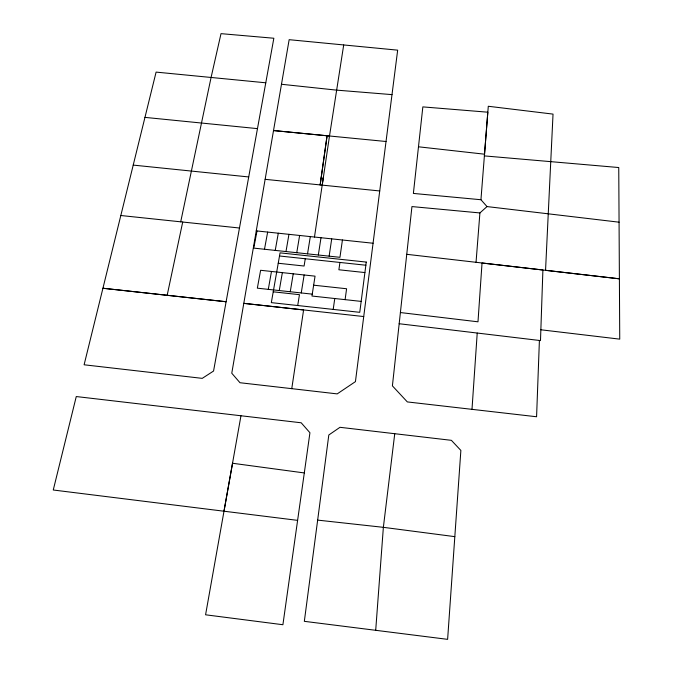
<?xml version="1.0" encoding="UTF-8"?>
<svg xmlns="http://www.w3.org/2000/svg" width="673" height="673" viewBox="0 0 673 673"><rect width="100%" height="100%" fill="white"/><g stroke="black" fill="none" stroke-linecap="round" stroke-linejoin="round"><path stroke-width="1.01" d="M539.401 340.471L536.583 416.755L407.342 401.924L392.401 385.865L411.952 206.577L479.908 212.937L487.016 206.577L619.084 222.191M471.992 409.344L477.224 333.059M375.702 630.307L383.366 527.329L394.748 433.698M480.943 199.73L487.824 112.198L422.846 106.889L413.382 193.429L480.943 199.73L487.016 206.577M476.038 262.293L479.908 212.937M317.656 520.111L328.811 434.985L339.991 427.305L451.381 440.327L460.87 450.43L447.621 639.35L304.331 621.33L317.656 520.111L383.366 527.329L454.813 536.642M386.041 141.498L273.516 130.545L327.078 135.778L320.155 184.915L327.078 135.778L329.501 136.013L343.701 44.956M345.098 299.645L346.603 288.751L313.643 285.184M304.305 472.942L309.933 432.747L301.193 422.787L76.268 396.548L53.26 490.003L297.609 520.364L304.305 472.942L232.538 463.26L223.983 511.211M297.609 520.364L282.904 624.729L205.576 614.794L240.968 415.763M342.431 239.992L339.949 257.313L253.763 248.11L257.01 230.957M333.202 309.412L334.767 298.518M339.932 262.462L338.881 269.772L364.909 272.565M314.476 237.039L323.217 178.261L321.097 178.059M322.224 185.125L329.501 136.013M291.762 388.658L337.198 393.89L355.437 381.633L397.667 50.155L289.154 39.682L231.773 373.229L239.983 382.727L291.762 388.658L303.599 309.942L243.803 303.355L363.748 316.554M329.131 256.152L331.713 238.856M318.329 255L321.004 237.729M301.243 292.948L304.137 274.979M307.536 253.847L310.312 236.593M297.71 305.525L299.46 294.673L273.221 291.813M305.264 258.752L304.087 266.028L278.227 263.252M290.248 291.754L293.235 273.802M296.751 252.703L299.628 235.466M279.261 290.551L282.357 272.632M285.991 251.551L288.953 234.339M268.291 289.356L271.48 271.455M275.232 250.406L278.294 233.211M265.776 82.796L213.56 371.033L202.237 378.361L84.108 364.783L156.094 72.104L265.776 82.796L273.844 38.243L221.013 33.65L211.078 77.479L180.709 221.829M264.489 249.254L267.652 232.084M167.165 295.296L226.094 301.731L102.927 288.254L167.165 295.296L182.711 222.04M392.014 94.624L336.357 90.106L281.474 84.268M144.956 117.38L257.465 128.627M248.707 176.949L133.212 165.095M265.145 179.329L379.74 190.964M120.829 215.511L239.47 228.012M256.245 230.873L373.078 243.239M279.505 255.992L365.86 265.229M312.255 294.143L257.338 288.17L260.619 270.285L315.048 276.157L311.961 296.036L361.174 301.395M418.505 146.798L484.552 154.193M406.753 254.31L619.396 278.815L619.74 339.142L540.865 329.778M400.385 312.55L477.99 321.812L482.036 263.017L542.901 269.999L540.486 340.588L399.156 323.73M548.251 213.804L545.551 270.319L619.396 278.815L618.748 167.535L484.392 155.9L488.287 106.267L553.029 114.107L548.251 213.804M366.263 262.075L359.761 312.322L271.328 302.631L280.052 252.863L366.263 262.075"/></g></svg>
